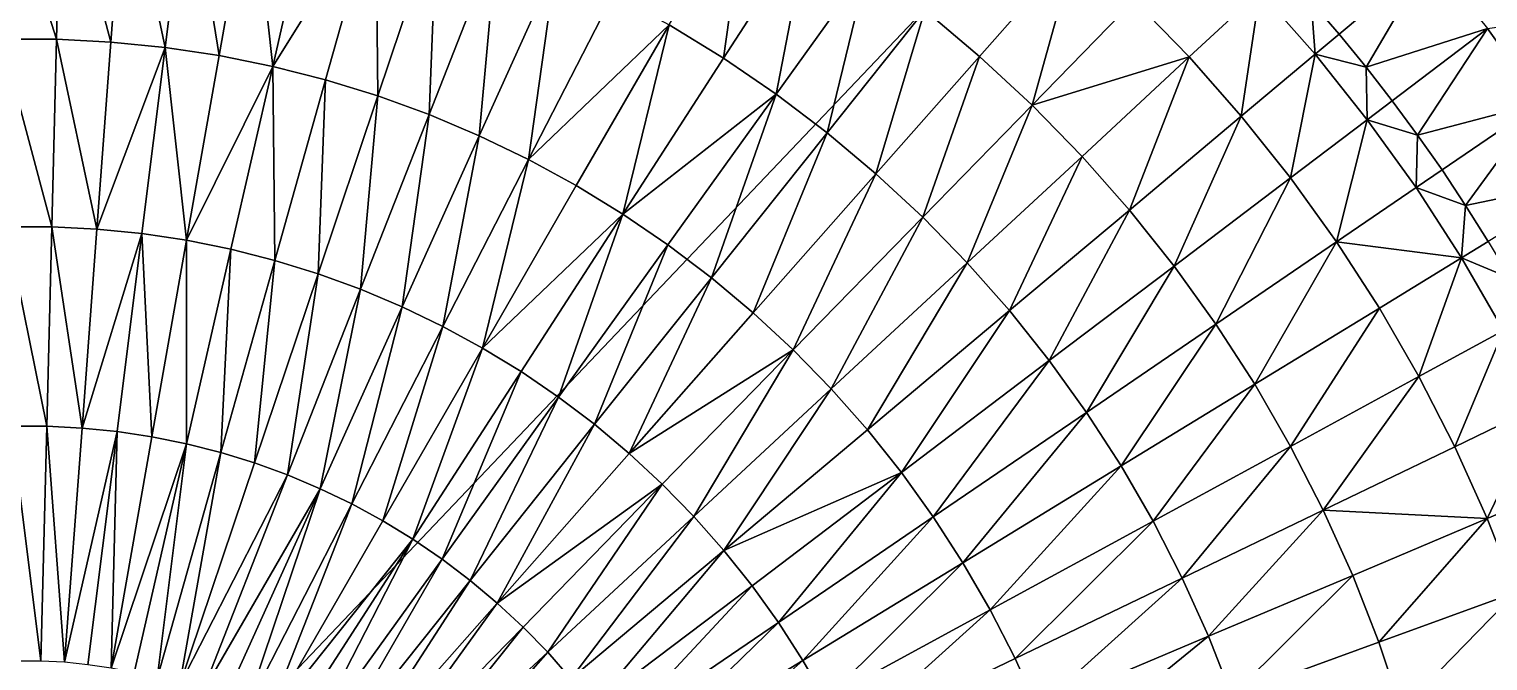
# Model space of a CAD drawing. Header units: millimetres. Extents: x -3250 to 5350, y -3250 to 3250.
# Drawn here: x 0 to 1407, y 456 to 1065 of the extents above; entities that cross this region are included whole.
import ezdxf

# ---------------------------------------------------------------- set-up
doc = ezdxf.new("R2010")
doc.units = ezdxf.units.MM
doc.header["$MEASUREMENT"] = 0
doc.layers.add('MESH_3D', color=2, linetype='CONTINUOUS')

msp = doc.modelspace()

# ---------------------------------------------------------------- linework, layer by layer
at = {"layer": 'MESH_3D'}
for points in [[(2150.5, 2436.8, 32500), (-3128.5, 880.2, 32500), (-2326.6, -2269.3, 32500)], [(2150.5, 2436.8, 32500), (-2269.3, 2326.6, 32500), (-3128.5, 880.2, 32500)], [(2150.5, 2436.8, 32500), (-2326.6, -2269.3, 32500), (3105.6, 958, 32500)], [(-30.8, 1234.5, -1086.9), (30.8, 1234.5, -1086.9), (26.3, 1055.6, -1133)], [(-30.8, 1234.5, -1086.9), (26.3, 1055.6, -1133), (-26.3, 1055.6, -1133)], [(30.8, 1234.5, -1086.9), (78.9, 1052.9, -1133), (26.3, 1055.6, -1133)], [(30.8, 1234.5, -1086.9), (92.3, 1231.4, -1086.9), (78.9, 1052.9, -1133)], [(92.3, 1231.4, -1086.9), (131.3, 1047.7, -1133), (78.9, 1052.9, -1133)], [(92.3, 1231.4, -1086.9), (153.5, 1225.3, -1086.9), (131.3, 1047.7, -1133)], [(153.5, 1225.3, -1086.9), (183.4, 1039.8, -1133), (131.3, 1047.7, -1133)], [(153.5, 1225.3, -1086.9), (214.4, 1216.1, -1086.9), (183.4, 1039.8, -1133)], [(214.4, 1216.1, -1086.9), (235, 1029.4, -1133), (183.4, 1039.8, -1133)], [(214.4, 1216.1, -1086.9), (274.8, 1203.9, -1086.9), (235, 1029.4, -1133)], [(274.8, 1203.9, -1086.9), (334.4, 1188.7, -1086.9), (235, 1029.4, -1133)], [(692.9, 1200.2, -1040.3), (670, 1037.3, -1086.9), (617.4, 1069.4, -1086.9)], [(692.9, 1200.2, -1040.3), (751.9, 1164.2, -1040.3), (670, 1037.3, -1086.9)], [(334.4, 1188.7, -1086.9), (286, 1016.4, -1133), (235, 1029.4, -1133)], [(334.4, 1188.7, -1086.9), (336.3, 1000.9, -1133), (286, 1016.4, -1133)], [(334.4, 1188.7, -1086.9), (393.3, 1170.6, -1086.9), (336.3, 1000.9, -1133)], [(393.3, 1170.6, -1086.9), (385.8, 982.9, -1133), (336.3, 1000.9, -1133)], [(393.3, 1170.6, -1086.9), (451.1, 1149.5, -1086.9), (385.8, 982.9, -1133)], [(751.9, 1164.2, -1040.3), (720.8, 1002.6, -1086.9), (670, 1037.3, -1086.9)], [(751.9, 1164.2, -1040.3), (809, 1125.3, -1040.3), (720.8, 1002.6, -1086.9)], [(451.1, 1149.5, -1086.9), (434.3, 962.4, -1133), (385.8, 982.9, -1133)], [(451.1, 1149.5, -1086.9), (507.9, 1125.6, -1086.9), (434.3, 962.4, -1133)], [(1010.3, 1144.8, -989.8), (917, 1039.1, -1040.3), (864.1, 1083.5, -1040.3)], [(1010.3, 1144.8, -989.8), (967.7, 992.1, -1040.3), (917, 1039.1, -1040.3)], [(1010.3, 1144.8, -989.8), (1066.1, 1093, -989.8), (967.7, 992.1, -1040.3)], [(1352.1, 1134.6, -885.2), (1264, 1060.6, -939.1), (1237.1, 1091.8, -939.1)], [(1352.1, 1134.6, -885.2), (1290, 1028.8, -939.1), (1264, 1060.6, -939.1)], [(1352.1, 1134.6, -885.2), (1407, 1065.8, -885.2), (1290, 1028.8, -939.1)], [(507.9, 1125.6, -1086.9), (481.7, 939.6, -1133), (434.3, 962.4, -1133)], [(507.9, 1125.6, -1086.9), (563.4, 1098.9, -1086.9), (481.7, 939.6, -1133)], [(809, 1125.3, -1040.3), (769.9, 965.4, -1086.9), (720.8, 1002.6, -1086.9)], [(809, 1125.3, -1040.3), (864.1, 1083.5, -1040.3), (769.9, 965.4, -1086.9)], [(563.4, 1098.9, -1086.9), (617.4, 1069.4, -1086.9), (481.7, 939.6, -1133)], [(1187.4, 1101.7, -952.1), (1119.2, 1038.5, -989.8), (1066.1, 1093, -989.8)], [(1187.4, 1101.7, -952.1), (1169.6, 981.4, -989.8), (1119.2, 1038.5, -989.8)], [(1187.4, 1101.7, -952.1), (1240.8, 1041.2, -952.1), (1169.6, 981.4, -989.8)], [(1187.4, 1101.7, -952.1), (1237.1, 1091.8, -939.1), (1240.8, 1041.2, -952.1)], [(1066.1, 1093, -989.8), (1119.2, 1038.5, -989.8), (967.7, 992.1, -1040.3)], [(1240.8, 1041.2, -952.1), (1237.1, 1091.8, -939.1), (1264, 1060.6, -939.1)], [(864.1, 1083.5, -1040.3), (817.1, 925.9, -1086.9), (769.9, 965.4, -1086.9)], [(864.1, 1083.5, -1040.3), (917, 1039.1, -1040.3), (817.1, 925.9, -1086.9)], [(1407, 1065.8, -885.2), (1502.1, 1079.9, -840.8), (1458.4, 994.3, -885.2)], [(617.4, 1069.4, -1086.9), (527.9, 914.4, -1133), (481.7, 939.6, -1133)], [(617.4, 1069.4, -1086.9), (572.9, 887, -1133), (527.9, 914.4, -1133)], [(617.4, 1069.4, -1086.9), (670, 1037.3, -1086.9), (572.9, 887, -1133)], [(1240.8, 1041.2, -952.1), (1264, 1060.6, -939.1), (1290, 1028.8, -939.1)], [(1407, 1065.8, -885.2), (1315.3, 996.3, -939.1), (1290, 1028.8, -939.1)], [(1407, 1065.8, -885.2), (1339.7, 963.2, -939.1), (1315.3, 996.3, -939.1)], [(1407, 1065.8, -885.2), (1458.4, 994.3, -885.2), (1339.7, 963.2, -939.1)], [(-26.3, 1055.6, -1133), (26.3, 1055.6, -1133), (21.8, 874.7, -1170.9)], [(-26.3, 1055.6, -1133), (21.8, 874.7, -1170.9), (-21.8, 874.7, -1170.9)], [(26.3, 1055.6, -1133), (65.4, 872.5, -1170.9), (21.8, 874.7, -1170.9)], [(26.3, 1055.6, -1133), (78.9, 1052.9, -1133), (65.4, 872.5, -1170.9)], [(78.9, 1052.9, -1133), (131.3, 1047.7, -1133), (65.4, 872.5, -1170.9)], [(131.3, 1047.7, -1133), (108.8, 868.2, -1170.9), (65.4, 872.5, -1170.9)], [(131.3, 1047.7, -1133), (151.9, 861.7, -1170.9), (108.8, 868.2, -1170.9)], [(131.3, 1047.7, -1133), (183.4, 1039.8, -1133), (151.9, 861.7, -1170.9)], [(183.4, 1039.8, -1133), (235, 1029.4, -1133), (151.9, 861.7, -1170.9)], [(235, 1029.4, -1133), (194.7, 853, -1170.9), (151.9, 861.7, -1170.9)], [(235, 1029.4, -1133), (237, 842.3, -1170.9), (194.7, 853, -1170.9)], [(235, 1029.4, -1133), (286, 1016.4, -1133), (237, 842.3, -1170.9)], [(670, 1037.3, -1086.9), (720.8, 1002.6, -1086.9), (572.9, 887, -1133)], [(917, 1039.1, -1040.3), (862.2, 884, -1086.9), (817.1, 925.9, -1086.9)], [(917, 1039.1, -1040.3), (967.7, 992.1, -1040.3), (862.2, 884, -1086.9)], [(1119.2, 1038.5, -989.8), (1015.9, 942.6, -1040.3), (967.7, 992.1, -1040.3)], [(1119.2, 1038.5, -989.8), (1061.7, 890.8, -1040.3), (1015.9, 942.6, -1040.3)], [(1119.2, 1038.5, -989.8), (1169.6, 981.4, -989.8), (1061.7, 890.8, -1040.3)], [(1240.8, 1041.2, -952.1), (1217.1, 921.9, -989.8), (1169.6, 981.4, -989.8)], [(1240.8, 1041.2, -952.1), (1291.2, 978, -952.1), (1217.1, 921.9, -989.8)], [(1240.8, 1041.2, -952.1), (1290, 1028.8, -939.1), (1291.2, 978, -952.1)], [(1291.2, 978, -952.1), (1290, 1028.8, -939.1), (1315.3, 996.3, -939.1)], [(286, 1016.4, -1133), (278.7, 829.4, -1170.9), (237, 842.3, -1170.9)], [(286, 1016.4, -1133), (336.3, 1000.9, -1133), (278.7, 829.4, -1170.9)], [(336.3, 1000.9, -1133), (319.7, 814.5, -1170.9), (278.7, 829.4, -1170.9)], [(336.3, 1000.9, -1133), (385.8, 982.9, -1133), (319.7, 814.5, -1170.9)], [(720.8, 1002.6, -1086.9), (616.4, 857.3, -1133), (572.9, 887, -1133)], [(720.8, 1002.6, -1086.9), (658.3, 825.5, -1133), (616.4, 857.3, -1133)], [(720.8, 1002.6, -1086.9), (769.9, 965.4, -1086.9), (658.3, 825.5, -1133)], [(967.7, 992.1, -1040.3), (905.2, 839.9, -1086.9), (862.2, 884, -1086.9)], [(967.7, 992.1, -1040.3), (1015.9, 942.6, -1040.3), (905.2, 839.9, -1086.9)], [(1291.2, 978, -952.1), (1315.3, 996.3, -939.1), (1339.7, 963.2, -939.1)], [(1458.4, 994.3, -885.2), (1363.3, 929.5, -939.1), (1339.7, 963.2, -939.1)], [(1458.4, 994.3, -885.2), (1386, 895.2, -939.1), (1363.3, 929.5, -939.1)], [(1458.4, 994.3, -885.2), (1506.1, 920.4, -885.2), (1386, 895.2, -939.1)], [(385.8, 982.9, -1133), (359.9, 797.5, -1170.9), (319.7, 814.5, -1170.9)], [(385.8, 982.9, -1133), (434.3, 962.4, -1133), (359.9, 797.5, -1170.9)], [(1169.6, 981.4, -989.8), (1104.7, 836.8, -1040.3), (1061.7, 890.8, -1040.3)], [(1169.6, 981.4, -989.8), (1217.1, 921.9, -989.8), (1104.7, 836.8, -1040.3)], [(1291.2, 978, -952.1), (1261.5, 860.1, -989.8), (1217.1, 921.9, -989.8)], [(1291.2, 978, -952.1), (1338.3, 912.5, -952.1), (1261.5, 860.1, -989.8)], [(1291.2, 978, -952.1), (1339.7, 963.2, -939.1), (1338.3, 912.5, -952.1)], [(3105.6, 958, 32500), (-2326.6, -2269.3, 32500), (-1962.4, -2590.7, 32500)], [(3105.6, 958, 32500), (-1962.4, -2590.7, 32500), (-1625, -2814.6, 32500)], [(3105.6, 958, 32500), (-1625, -2814.6, 32500), (-723.2, -3168.5, 32500)], [(3105.6, 958, 32500), (-723.2, -3168.5, 32500), (1410.1, -2928.1, 32500)], [(434.3, 962.4, -1133), (399.2, 778.6, -1170.9), (359.9, 797.5, -1170.9)], [(434.3, 962.4, -1133), (481.7, 939.6, -1133), (399.2, 778.6, -1170.9)], [(769.9, 965.4, -1086.9), (698.7, 791.7, -1133), (658.3, 825.5, -1133)], [(769.9, 965.4, -1086.9), (817.1, 925.9, -1086.9), (698.7, 791.7, -1133)], [(1338.3, 912.5, -952.1), (1339.7, 963.2, -939.1), (1363.3, 929.5, -939.1)], [(481.7, 939.6, -1133), (437.5, 757.7, -1170.9), (399.2, 778.6, -1170.9)], [(481.7, 939.6, -1133), (527.9, 914.4, -1133), (437.5, 757.7, -1170.9)], [(1015.9, 942.6, -1040.3), (946, 793.8, -1086.9), (905.2, 839.9, -1086.9)], [(1015.9, 942.6, -1040.3), (1061.7, 890.8, -1040.3), (946, 793.8, -1086.9)], [(1338.3, 912.5, -952.1), (1363.3, 929.5, -939.1), (1386, 895.2, -939.1)], [(817.1, 925.9, -1086.9), (737.3, 755.9, -1133), (698.7, 791.7, -1133)], [(817.1, 925.9, -1086.9), (862.2, 884, -1086.9), (737.3, 755.9, -1133)], [(1217.1, 921.9, -989.8), (1145.1, 780.7, -1040.3), (1104.7, 836.8, -1040.3)], [(1217.1, 921.9, -989.8), (1261.5, 860.1, -989.8), (1145.1, 780.7, -1040.3)], [(1506.1, 920.4, -885.2), (1407.9, 860.4, -939.1), (1386, 895.2, -939.1)], [(527.9, 914.4, -1133), (572.9, 887, -1133), (437.5, 757.7, -1170.9)], [(1338.3, 912.5, -952.1), (1382.1, 844.6, -952.1), (1261.5, 860.1, -989.8)], [(1338.3, 912.5, -952.1), (1386, 895.2, -939.1), (1382.1, 844.6, -952.1)], [(572.9, 887, -1133), (474.7, 735, -1170.9), (437.5, 757.7, -1170.9)], [(572.9, 887, -1133), (510.8, 710.4, -1170.9), (474.7, 735, -1170.9)], [(572.9, 887, -1133), (616.4, 857.3, -1133), (510.8, 710.4, -1170.9)], [(1061.7, 890.8, -1040.3), (984.3, 745.6, -1086.9), (946, 793.8, -1086.9)], [(1061.7, 890.8, -1040.3), (1104.7, 836.8, -1040.3), (984.3, 745.6, -1086.9)], [(1382.1, 844.6, -952.1), (1386, 895.2, -939.1), (1407.9, 860.4, -939.1)], [(-21.8, 874.7, -1170.9), (17, 682.2, -1202.5), (-17, 682.2, -1202.5)], [(-21.8, 874.7, -1170.9), (21.8, 874.7, -1170.9), (17, 682.2, -1202.5)], [(21.8, 874.7, -1170.9), (51, 680.5, -1202.5), (17, 682.2, -1202.5)], [(21.8, 874.7, -1170.9), (65.4, 872.5, -1170.9), (51, 680.5, -1202.5)], [(862.2, 884, -1086.9), (774, 718.2, -1133), (737.3, 755.9, -1133)], [(862.2, 884, -1086.9), (905.2, 839.9, -1086.9), (774, 718.2, -1133)], [(65.4, 872.5, -1170.9), (108.8, 868.2, -1170.9), (51, 680.5, -1202.5)], [(108.8, 868.2, -1170.9), (84.9, 677.1, -1202.5), (51, 680.5, -1202.5)], [(108.8, 868.2, -1170.9), (118.5, 672.1, -1202.5), (84.9, 677.1, -1202.5)], [(108.8, 868.2, -1170.9), (151.9, 861.7, -1170.9), (118.5, 672.1, -1202.5)], [(151.9, 861.7, -1170.9), (151.9, 665.3, -1202.5), (118.5, 672.1, -1202.5)], [(151.9, 861.7, -1170.9), (194.7, 853, -1170.9), (151.9, 665.3, -1202.5)], [(1261.5, 860.1, -989.8), (1182.6, 722.7, -1040.3), (1145.1, 780.7, -1040.3)], [(1261.5, 860.1, -989.8), (1302.8, 796.1, -989.8), (1182.6, 722.7, -1040.3)], [(1382.1, 844.6, -952.1), (1302.8, 796.1, -989.8), (1261.5, 860.1, -989.8)], [(1382.1, 844.6, -952.1), (1407.9, 860.4, -939.1), (1428.9, 825, -939.1)], [(194.7, 853, -1170.9), (184.8, 656.9, -1202.5), (151.9, 665.3, -1202.5)], [(194.7, 853, -1170.9), (237, 842.3, -1170.9), (184.8, 656.9, -1202.5)], [(616.4, 857.3, -1133), (545.5, 684.1, -1170.9), (510.8, 710.4, -1170.9)], [(616.4, 857.3, -1133), (658.3, 825.5, -1133), (545.5, 684.1, -1170.9)], [(1382.1, 844.6, -952.1), (1340.9, 730.2, -989.8), (1302.8, 796.1, -989.8)], [(1382.1, 844.6, -952.1), (1422.5, 774.7, -952.1), (1340.9, 730.2, -989.8)], [(1382.1, 844.6, -952.1), (1428.9, 825, -939.1), (1422.5, 774.7, -952.1)], [(237, 842.3, -1170.9), (217.3, 646.9, -1202.5), (184.8, 656.9, -1202.5)], [(237, 842.3, -1170.9), (278.7, 829.4, -1170.9), (217.3, 646.9, -1202.5)], [(905.2, 839.9, -1086.9), (808.9, 678.7, -1133), (774, 718.2, -1133)], [(905.2, 839.9, -1086.9), (946, 793.8, -1086.9), (808.9, 678.7, -1133)], [(1104.7, 836.8, -1040.3), (1020.3, 695.6, -1086.9), (984.3, 745.6, -1086.9)], [(1104.7, 836.8, -1040.3), (1145.1, 780.7, -1040.3), (1020.3, 695.6, -1086.9)], [(278.7, 829.4, -1170.9), (249.3, 635.3, -1202.5), (217.3, 646.9, -1202.5)], [(278.7, 829.4, -1170.9), (319.7, 814.5, -1170.9), (249.3, 635.3, -1202.5)], [(658.3, 825.5, -1133), (579, 656, -1170.9), (545.5, 684.1, -1170.9)], [(658.3, 825.5, -1133), (698.7, 791.7, -1133), (579, 656, -1170.9)], [(319.7, 814.5, -1170.9), (280.7, 622, -1202.5), (249.3, 635.3, -1202.5)], [(319.7, 814.5, -1170.9), (359.9, 797.5, -1170.9), (280.7, 622, -1202.5)], [(359.9, 797.5, -1170.9), (311.3, 607.3, -1202.5), (280.7, 622, -1202.5)], [(359.9, 797.5, -1170.9), (399.2, 778.6, -1170.9), (311.3, 607.3, -1202.5)], [(698.7, 791.7, -1133), (737.3, 755.9, -1133), (579, 656, -1170.9)], [(946, 793.8, -1086.9), (841.7, 637.5, -1133), (808.9, 678.7, -1133)], [(946, 793.8, -1086.9), (984.3, 745.6, -1086.9), (841.7, 637.5, -1133)], [(1302.8, 796.1, -989.8), (1217.1, 662.8, -1040.3), (1182.6, 722.7, -1040.3)], [(1302.8, 796.1, -989.8), (1340.9, 730.2, -989.8), (1217.1, 662.8, -1040.3)], [(399.2, 778.6, -1170.9), (341.2, 591, -1202.5), (311.3, 607.3, -1202.5)], [(399.2, 778.6, -1170.9), (437.5, 757.7, -1170.9), (341.2, 591, -1202.5)], [(1145.1, 780.7, -1040.3), (1053.7, 643.9, -1086.9), (1020.3, 695.6, -1086.9)], [(1145.1, 780.7, -1040.3), (1182.6, 722.7, -1040.3), (1053.7, 643.9, -1086.9)], [(1422.5, 774.7, -952.1), (1375.6, 662.5, -989.8), (1340.9, 730.2, -989.8)], [(1422.5, 774.7, -952.1), (1459.4, 702.8, -952.1), (1375.6, 662.5, -989.8)], [(437.5, 757.7, -1170.9), (370.3, 573.3, -1202.5), (341.2, 591, -1202.5)], [(437.5, 757.7, -1170.9), (474.7, 735, -1170.9), (370.3, 573.3, -1202.5)], [(737.3, 755.9, -1133), (610.9, 626.4, -1170.9), (579, 656, -1170.9)], [(737.3, 755.9, -1133), (641.4, 595.1, -1170.9), (610.9, 626.4, -1170.9)], [(737.3, 755.9, -1133), (774, 718.2, -1133), (641.4, 595.1, -1170.9)], [(474.7, 735, -1170.9), (398.4, 554.1, -1202.5), (370.3, 573.3, -1202.5)], [(474.7, 735, -1170.9), (510.8, 710.4, -1170.9), (398.4, 554.1, -1202.5)], [(984.3, 745.6, -1086.9), (872.4, 594.8, -1133), (841.7, 637.5, -1133)], [(984.3, 745.6, -1086.9), (1020.3, 695.6, -1086.9), (872.4, 594.8, -1133)], [(774, 718.2, -1133), (670.3, 562.4, -1170.9), (641.4, 595.1, -1170.9)], [(774, 718.2, -1133), (808.9, 678.7, -1133), (670.3, 562.4, -1170.9)], [(1182.6, 722.7, -1040.3), (1084.5, 590.6, -1086.9), (1053.7, 643.9, -1086.9)], [(1182.6, 722.7, -1040.3), (1217.1, 662.8, -1040.3), (1084.5, 590.6, -1086.9)], [(1340.9, 730.2, -989.8), (1248.6, 601.3, -1040.3), (1217.1, 662.8, -1040.3)], [(1340.9, 730.2, -989.8), (1375.6, 662.5, -989.8), (1248.6, 601.3, -1040.3)], [(510.8, 710.4, -1170.9), (425.5, 533.5, -1202.5), (398.4, 554.1, -1202.5)], [(510.8, 710.4, -1170.9), (545.5, 684.1, -1170.9), (425.5, 533.5, -1202.5)], [(1020.3, 695.6, -1086.9), (901, 550.6, -1133), (872.4, 594.8, -1133)], [(1020.3, 695.6, -1086.9), (1053.7, 643.9, -1086.9), (901, 550.6, -1133)], [(1459.4, 702.8, -952.1), (1406.9, 593.1, -989.8), (1375.6, 662.5, -989.8)], [(1459.4, 702.8, -952.1), (1492.6, 629.2, -952.1), (1406.9, 593.1, -989.8)], [(-17, 682.2, -1202.5), (17, 682.2, -1202.5), (11.4, 455.6, -1229.1)], [(-17, 682.2, -1202.5), (11.4, 455.6, -1229.1), (-11.4, 455.6, -1229.1)], [(17, 682.2, -1202.5), (34.1, 454.5, -1229.1), (11.4, 455.6, -1229.1)], [(17, 682.2, -1202.5), (51, 680.5, -1202.5), (34.1, 454.5, -1229.1)], [(51, 680.5, -1202.5), (84.9, 677.1, -1202.5), (34.1, 454.5, -1229.1)], [(84.9, 677.1, -1202.5), (56.7, 452.2, -1229.1), (34.1, 454.5, -1229.1)], [(84.9, 677.1, -1202.5), (79.1, 448.9, -1229.1), (56.7, 452.2, -1229.1)], [(84.9, 677.1, -1202.5), (118.5, 672.1, -1202.5), (79.1, 448.9, -1229.1)], [(545.5, 684.1, -1170.9), (451.6, 511.7, -1202.5), (425.5, 533.5, -1202.5)], [(545.5, 684.1, -1170.9), (579, 656, -1170.9), (451.6, 511.7, -1202.5)], [(808.9, 678.7, -1133), (841.7, 637.5, -1133), (670.3, 562.4, -1170.9)], [(118.5, 672.1, -1202.5), (151.9, 665.3, -1202.5), (79.1, 448.9, -1229.1)], [(151.9, 665.3, -1202.5), (101.4, 444.4, -1229.1), (79.1, 448.9, -1229.1)], [(151.9, 665.3, -1202.5), (123.4, 438.8, -1229.1), (101.4, 444.4, -1229.1)], [(151.9, 665.3, -1202.5), (184.8, 656.9, -1202.5), (123.4, 438.8, -1229.1)], [(1217.1, 662.8, -1040.3), (1112.6, 535.8, -1086.9), (1084.5, 590.6, -1086.9)], [(1217.1, 662.8, -1040.3), (1248.6, 601.3, -1040.3), (1112.6, 535.8, -1086.9)], [(1375.6, 662.5, -989.8), (1406.9, 593.1, -989.8), (1248.6, 601.3, -1040.3)], [(184.8, 656.9, -1202.5), (145.2, 432.1, -1229.1), (123.4, 438.8, -1229.1)], [(184.8, 656.9, -1202.5), (217.3, 646.9, -1202.5), (145.2, 432.1, -1229.1)], [(579, 656, -1170.9), (610.9, 626.4, -1170.9), (451.6, 511.7, -1202.5)], [(217.3, 646.9, -1202.5), (249.3, 635.3, -1202.5), (145.2, 432.1, -1229.1)], [(249.3, 635.3, -1202.5), (166.5, 424.3, -1229.1), (145.2, 432.1, -1229.1)], [(249.3, 635.3, -1202.5), (280.7, 622, -1202.5), (166.5, 424.3, -1229.1)], [(841.7, 637.5, -1133), (697.5, 528.3, -1170.9), (670.3, 562.4, -1170.9)], [(841.7, 637.5, -1133), (722.9, 492.9, -1170.9), (697.5, 528.3, -1170.9)], [(841.7, 637.5, -1133), (872.4, 594.8, -1133), (722.9, 492.9, -1170.9)], [(1053.7, 643.9, -1086.9), (927.3, 505, -1133), (901, 550.6, -1133)], [(1053.7, 643.9, -1086.9), (1084.5, 590.6, -1086.9), (927.3, 505, -1133)], [(280.7, 622, -1202.5), (187.5, 415.5, -1229.1), (166.5, 424.3, -1229.1)], [(280.7, 622, -1202.5), (207.9, 405.6, -1229.1), (187.5, 415.5, -1229.1)], [(280.7, 622, -1202.5), (311.3, 607.3, -1202.5), (207.9, 405.6, -1229.1)], [(610.9, 626.4, -1170.9), (476.5, 488.5, -1202.5), (451.6, 511.7, -1202.5)], [(610.9, 626.4, -1170.9), (500.3, 464.2, -1202.5), (476.5, 488.5, -1202.5)], [(610.9, 626.4, -1170.9), (641.4, 595.1, -1170.9), (500.3, 464.2, -1202.5)], [(1492.6, 629.2, -952.1), (1434.7, 522.2, -989.8), (1406.9, 593.1, -989.8)], [(311.3, 607.3, -1202.5), (227.9, 394.7, -1229.1), (207.9, 405.6, -1229.1)], [(311.3, 607.3, -1202.5), (341.2, 591, -1202.5), (227.9, 394.7, -1229.1)], [(641.4, 595.1, -1170.9), (522.8, 438.7, -1202.5), (500.3, 464.2, -1202.5)], [(641.4, 595.1, -1170.9), (670.3, 562.4, -1170.9), (522.8, 438.7, -1202.5)], [(872.4, 594.8, -1133), (746.6, 456.2, -1170.9), (722.9, 492.9, -1170.9)], [(872.4, 594.8, -1133), (901, 550.6, -1133), (746.6, 456.2, -1170.9)], [(1248.6, 601.3, -1040.3), (1137.9, 479.7, -1086.9), (1112.6, 535.8, -1086.9)], [(1248.6, 601.3, -1040.3), (1277.1, 538.3, -1040.3), (1137.9, 479.7, -1086.9)], [(1406.9, 593.1, -989.8), (1277.1, 538.3, -1040.3), (1248.6, 601.3, -1040.3)], [(1406.9, 593.1, -989.8), (1302.3, 474, -1040.3), (1277.1, 538.3, -1040.3)], [(1406.9, 593.1, -989.8), (1434.7, 522.2, -989.8), (1302.3, 474, -1040.3)], [(341.2, 591, -1202.5), (370.3, 573.3, -1202.5), (227.9, 394.7, -1229.1)], [(1084.5, 590.6, -1086.9), (951.3, 458.1, -1133), (927.3, 505, -1133)], [(1084.5, 590.6, -1086.9), (1112.6, 535.8, -1086.9), (951.3, 458.1, -1133)], [(370.3, 573.3, -1202.5), (247.3, 382.9, -1229.1), (227.9, 394.7, -1229.1)], [(370.3, 573.3, -1202.5), (266.1, 370.1, -1229.1), (247.3, 382.9, -1229.1)], [(370.3, 573.3, -1202.5), (398.4, 554.1, -1202.5), (266.1, 370.1, -1229.1)], [(398.4, 554.1, -1202.5), (284.2, 356.3, -1229.1), (266.1, 370.1, -1229.1)], [(398.4, 554.1, -1202.5), (425.5, 533.5, -1202.5), (284.2, 356.3, -1229.1)], [(670.3, 562.4, -1170.9), (544, 412.1, -1202.5), (522.8, 438.7, -1202.5)], [(670.3, 562.4, -1170.9), (697.5, 528.3, -1170.9), (544, 412.1, -1202.5)], [(901, 550.6, -1133), (768.4, 418.5, -1170.9), (746.6, 456.2, -1170.9)], [(901, 550.6, -1133), (927.3, 505, -1133), (768.4, 418.5, -1170.9)], [(1112.6, 535.8, -1086.9), (973, 410.1, -1133), (951.3, 458.1, -1133)], [(1112.6, 535.8, -1086.9), (1137.9, 479.7, -1086.9), (973, 410.1, -1133)], [(1277.1, 538.3, -1040.3), (1160.4, 422.3, -1086.9), (1137.9, 479.7, -1086.9)], [(1277.1, 538.3, -1040.3), (1302.3, 474, -1040.3), (1160.4, 422.3, -1086.9)], [(425.5, 533.5, -1202.5), (301.6, 341.7, -1229.1), (284.2, 356.3, -1229.1)], [(425.5, 533.5, -1202.5), (451.6, 511.7, -1202.5), (301.6, 341.7, -1229.1)], [(697.5, 528.3, -1170.9), (563.9, 384.4, -1202.5), (544, 412.1, -1202.5)], [(697.5, 528.3, -1170.9), (722.9, 492.9, -1170.9), (563.9, 384.4, -1202.5)], [(1434.7, 522.2, -989.8), (1324.3, 408.5, -1040.3), (1302.3, 474, -1040.3)], [(1434.7, 522.2, -989.8), (1459, 450, -989.8), (1324.3, 408.5, -1040.3)], [(451.6, 511.7, -1202.5), (318.2, 326.3, -1229.1), (301.6, 341.7, -1229.1)], [(451.6, 511.7, -1202.5), (476.5, 488.5, -1202.5), (318.2, 326.3, -1229.1)], [(722.9, 492.9, -1170.9), (582.3, 355.8, -1202.5), (563.9, 384.4, -1202.5)], [(722.9, 492.9, -1170.9), (746.6, 456.2, -1170.9), (582.3, 355.8, -1202.5)], [(927.3, 505, -1133), (788.3, 379.6, -1170.9), (768.4, 418.5, -1170.9)], [(927.3, 505, -1133), (951.3, 458.1, -1133), (788.3, 379.6, -1170.9)], [(476.5, 488.5, -1202.5), (334.1, 310, -1229.1), (318.2, 326.3, -1229.1)], [(476.5, 488.5, -1202.5), (500.3, 464.2, -1202.5), (334.1, 310, -1229.1)], [(1137.9, 479.7, -1086.9), (992.2, 361.1, -1133), (973, 410.1, -1133)], [(1137.9, 479.7, -1086.9), (1160.4, 422.3, -1086.9), (992.2, 361.1, -1133)], [(1302.3, 474, -1040.3), (1324.3, 408.5, -1040.3), (1160.4, 422.3, -1086.9)], [(500.3, 464.2, -1202.5), (349.2, 293, -1229.1), (334.1, 310, -1229.1)], [(500.3, 464.2, -1202.5), (522.8, 438.7, -1202.5), (349.2, 293, -1229.1)], [(746.6, 456.2, -1170.9), (599.3, 326.4, -1202.5), (582.3, 355.8, -1202.5)], [(746.6, 456.2, -1170.9), (768.4, 418.5, -1170.9), (599.3, 326.4, -1202.5)], [(951.3, 458.1, -1133), (973, 410.1, -1133), (788.3, 379.6, -1170.9)]]:
    msp.add_3dface(points, dxfattribs=at)

doc.saveas('drawing.dxf')
